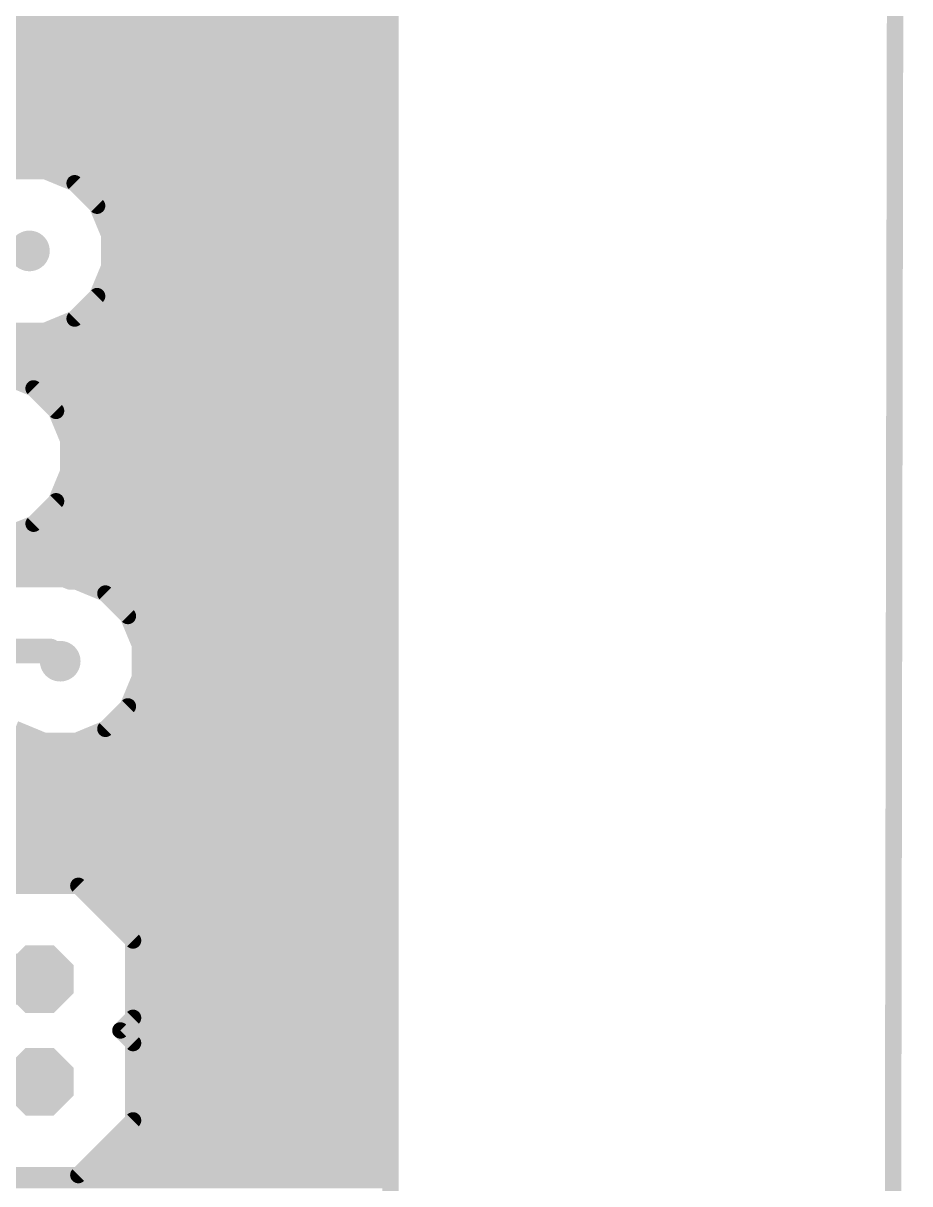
# Model space of a CAD drawing. Extents: x 0 to 141, y 0 to 150.
# Drawn here: x 118.72 to 140.67, y 25.92 to 54.66 of the extents above; entities that cross this region are included whole.
import ezdxf

# ---------------------------------------------------------------- set-up
doc = ezdxf.new("R2010")
doc.units = 0
for name, color, linetype in [('16', 175, 'CONTINUOUS'), ('17', 82, 'CONTINUOUS'), ('18', 82, 'CONTINUOUS'), ('47', 253, 'CONTINUOUS')]:
    doc.layers.add(name, color=color, linetype=linetype)

# ---------------------------------------------------------------- blocks, each defined once
blk = doc.blocks.new('OCTAGONP')
at = {"const_width": 0.5}
blk.add_lwpolyline([(-0.25, -0.1036), (-0.25, 0.1036), (-0.1036, 0.25), (0.1036, 0.25), (0.25, 0.1036), (0.25, -0.1036), (0.1036, -0.25), (-0.1036, -0.25), (-0.25, -0.1036), (-0.25, 0.1036)], dxfattribs=at)
blk = doc.blocks.new('ROUNDV')
at = {"const_width": 0.5}
blk.add_lwpolyline([(0, -0.25, 1), (0, 0.25, 1), (0, -0.25)], format="xyb", dxfattribs=at)

msp = doc.modelspace()

# ---------------------------------------------------------------- linework, layer by layer
at = {"layer": '16'}
for points, const_width in [([(127.8128, 62.1953), (127.8128, 19.2335)], 0.4064), ([(97.0532, 54.864), (127.8128, 54.864)], 0.4064), ([(97.0532, 54.4576), (127.8128, 54.4576)], 0.4064), ([(106.9127, 54.0512), (127.8128, 54.0512)], 0.4064), ([(107.3922, 53.6448), (127.8128, 53.6448)], 0.4064), ([(107.6785, 53.2384), (127.8128, 53.2384)], 0.4064), ([(107.8468, 52.832), (127.8128, 52.832)], 0.4064), ([(107.8944, 52.4256), (127.8128, 52.4256)], 0.4064), ([(107.8944, 52.0192), (127.8128, 52.0192)], 0.4064), ([(107.7626, 51.6128), (127.8128, 51.6128)], 0.4064), ([(107.696, 51.2064), (127.8128, 51.2064)], 0.4064), ([(119.2651, 50.9984), (118.4789, 50.9984)], 0.4064), ([(119.9915, 50.6975), (119.2651, 50.9984)], 0.4064), ([(119.7441, 50.8), (127.8128, 50.8)], 0.4064), ([(120.5475, 50.1415), (119.9915, 50.6975)], 0.4064), ([(120.2954, 50.3936), (127.8128, 50.3936)], 0.4064), ([(120.8484, 49.4151), (120.5475, 50.1415)], 0.4064), ([(120.6114, 49.9872), (127.8128, 49.9872)], 0.4064), ([(120.7798, 49.5808), (127.8128, 49.5808)], 0.4064), ([(120.8484, 48.6289), (120.8484, 49.4151)], 0.4064), ([(114.046, 49.022), (118.872, 49.022)], 0.6096), ([(120.8484, 49.1744), (127.8128, 49.1744)], 0.4064), ([(120.8484, 48.768), (127.8128, 48.768)], 0.4064), ([(120.5475, 47.9025), (120.8484, 48.6289)], 0.4064), ([(120.7377, 48.3616), (127.8128, 48.3616)], 0.4064), ([(119.9915, 47.3465), (120.5475, 47.9025)], 0.4064), ([(120.5694, 47.9552), (127.8128, 47.9552)], 0.4064), ([(120.1939, 47.5488), (127.8128, 47.5488)], 0.4064), ([(119.2651, 47.0456), (119.9915, 47.3465)], 0.4064), ([(118.4789, 47.0456), (119.2651, 47.0456)], 0.4064), ([(119.4988, 47.1424), (127.8128, 47.1424)], 0.4064), ([(114.2745, 46.736), (127.8128, 46.736)], 0.4064), ([(113.8681, 46.3296), (127.8128, 46.3296)], 0.4064), ([(113.4617, 45.9232), (127.8128, 45.9232)], 0.4064), ([(118.9755, 45.6175), (118.2491, 45.9184)], 0.4064), ([(119.5315, 45.0615), (118.9755, 45.6175)], 0.4064), ([(119.0762, 45.5168), (127.8128, 45.5168)], 0.4064), ([(119.4826, 45.1104), (127.8128, 45.1104)], 0.4064), ([(119.8324, 44.3351), (119.5315, 45.0615)], 0.4064), ([(119.6796, 44.704), (127.8128, 44.704)], 0.4064), ([(119.8324, 43.5489), (119.8324, 44.3351)], 0.4064), ([(119.8324, 44.2976), (127.8128, 44.2976)], 0.4064), ([(119.8324, 43.8912), (127.8128, 43.8912)], 0.4064), ([(119.5315, 42.8225), (119.8324, 43.5489)], 0.4064), ([(119.8059, 43.4848), (127.8128, 43.4848)], 0.4064), ([(119.6375, 43.0784), (127.8128, 43.0784)], 0.4064), ([(118.9755, 42.2665), (119.5315, 42.8225)], 0.4064), ([(119.3811, 42.672), (127.8128, 42.672)], 0.4064), ([(118.2491, 41.9656), (118.9755, 42.2665)], 0.4064), ([(118.9734, 42.2656), (127.8128, 42.2656)], 0.4064), ([(103.2443, 41.8592), (127.8128, 41.8592)], 0.4064), ([(103.6507, 41.4528), (127.8128, 41.4528)], 0.4064), ([(104.0571, 41.0464), (127.8128, 41.0464)], 0.4064), ([(119.7337, 40.894), (111.1523, 40.894)], 0.4064), ([(119.8679, 40.8384), (119.7337, 40.894)], 0.4064), ([(120.0271, 40.8384), (119.8679, 40.8384)], 0.4064), ([(120.7535, 40.5375), (120.0271, 40.8384)], 0.4064), ([(120.5061, 40.64), (127.8128, 40.64)], 0.4064), ([(121.3095, 39.9815), (120.7535, 40.5375)], 0.4064), ([(121.0574, 40.2336), (127.8128, 40.2336)], 0.4064), ([(121.6104, 39.2551), (121.3095, 39.9815)], 0.4064), ([(121.3734, 39.8272), (127.8128, 39.8272)], 0.4064), ([(111.506, 39.116), (119.38, 39.116)], 0.6096), ([(119.38, 39.116), (119.634, 38.862)], 0.6096), ([(121.5418, 39.4208), (127.8128, 39.4208)], 0.4064), ([(121.6104, 38.4689), (121.6104, 39.2551)], 0.4064), ([(121.6104, 39.0144), (127.8128, 39.0144)], 0.4064), ([(121.6104, 38.608), (127.8128, 38.608)], 0.4064), ([(121.3095, 37.7425), (121.6104, 38.4689)], 0.4064), ([(121.4997, 38.2016), (127.8128, 38.2016)], 0.4064), ([(120.7535, 37.1865), (121.3095, 37.7425)], 0.4064), ([(121.3314, 37.7952), (127.8128, 37.7952)], 0.4064), ([(118.5145, 37.1865), (119.2409, 36.8856)], 0.4064), ([(120.0271, 36.8856), (120.7535, 37.1865)], 0.4064), ([(120.9559, 37.3888), (127.8128, 37.3888)], 0.4064), ([(116.6772, 36.9824), (119.0072, 36.9824)], 0.4064), ([(119.2409, 36.8856), (120.0271, 36.8856)], 0.4064), ([(120.2608, 36.9824), (127.8128, 36.9824)], 0.4064), ([(116.6417, 36.576), (127.8128, 36.576)], 0.4064), ([(116.4734, 36.1696), (127.8128, 36.1696)], 0.4064), ([(116.2359, 35.7632), (127.8128, 35.7632)], 0.4064), ([(115.8295, 35.3568), (127.8128, 35.3568)], 0.4064), ([(107.6452, 34.9504), (127.8128, 34.9504)], 0.4064), ([(107.6452, 34.544), (127.8128, 34.544)], 0.4064), ([(107.6452, 34.1376), (127.8128, 34.1376)], 0.4064), ([(107.6452, 33.7312), (127.8128, 33.7312)], 0.4064), ([(107.6452, 33.3248), (127.8128, 33.3248)], 0.4064), ([(120.0834, 33.2994), (118.1686, 33.2994)], 0.4064), ([(121.4374, 31.9454), (120.0834, 33.2994)], 0.4064), ([(120.4644, 32.9184), (127.8128, 32.9184)], 0.4064), ([(120.8708, 32.512), (127.8128, 32.512)], 0.4064), ([(121.2772, 32.1056), (127.8128, 32.1056)], 0.4064), ([(121.4374, 30.0306), (121.4374, 31.9454)], 0.4064), ([(121.4374, 31.6992), (127.8128, 31.6992)], 0.4064), ([(110.49, 30.988), (119.126, 30.988)], 1.27), ([(121.4374, 31.2928), (127.8128, 31.2928)], 0.4064), ([(121.4374, 30.8864), (127.8128, 30.8864)], 0.4064), ([(121.4374, 30.48), (127.8128, 30.48)], 0.4064), ([(121.1248, 29.718), (121.4374, 30.0306)], 0.4064), ([(121.4374, 30.0736), (127.8128, 30.0736)], 0.4064), ([(121.4374, 29.4054), (121.1248, 29.718)], 0.4064), ([(121.1756, 29.6672), (127.8128, 29.6672)], 0.4064), ([(121.4374, 27.4906), (121.4374, 29.4054)], 0.4064), ([(121.4374, 29.2608), (127.8128, 29.2608)], 0.4064), ([(121.4374, 28.8544), (127.8128, 28.8544)], 0.4064), ([(121.4374, 28.448), (127.8128, 28.448)], 0.4064), ([(121.4374, 28.0416), (127.8128, 28.0416)], 0.4064), ([(120.0834, 26.1366), (121.4374, 27.4906)], 0.4064), ([(121.4374, 27.6352), (127.8128, 27.6352)], 0.4064), ([(121.1756, 27.2288), (127.8128, 27.2288)], 0.4064), ([(120.7692, 26.8224), (127.8128, 26.8224)], 0.4064), ([(120.3628, 26.416), (127.8128, 26.416)], 0.4064), ([(107.6452, 26.0096), (127.8128, 26.0096)], 0.4064), ([(118.1686, 26.1366), (120.0834, 26.1366)], 0.4064)]:
    msp.add_lwpolyline(points, dxfattribs=dict(at, const_width=const_width))
for points, const_width in [([(127.8128, 54.356, 1), (127.8128, 54.5592)], 0.2032), ([(127.8128, 53.9496, 1), (127.8128, 54.1528)], 0.2032), ([(127.8128, 53.5432, 1), (127.8128, 53.7464)], 0.2032), ([(127.8128, 53.1368, 1), (127.8128, 53.34)], 0.2032), ([(127.8128, 52.7304, 1), (127.8128, 52.9336)], 0.2032), ([(127.8128, 52.324, 1), (127.8128, 52.5272)], 0.2032), ([(127.8128, 51.9176, 1), (127.8128, 52.1208)], 0.2032), ([(127.8128, 51.5112, 1), (127.8128, 51.7144)], 0.2032), ([(119.304, 51.0923, 1), (119.2263, 50.9045)], 0.2032), ([(119.2651, 50.8968, 1), (119.2651, 51.1)], 0.2032), ([(127.8128, 51.1048, 1), (127.8128, 51.308)], 0.2032), ([(119.7441, 50.9016, 1), (119.7441, 50.6984)], 0.2032), ([(120.0634, 50.7694, 1), (119.9197, 50.6257)], 0.2032), ([(119.9527, 50.6036, 1), (120.0304, 50.7914)], 0.2032), ([(127.8128, 50.6984, 1), (127.8128, 50.9016)], 0.2032), ([(120.2954, 50.4952, 1), (120.2954, 50.292)], 0.2032), ([(127.8128, 50.292, 1), (127.8128, 50.4952)], 0.2032), ([(120.6414, 50.1804, 1), (120.4536, 50.1027)], 0.2032), ([(120.4757, 50.0697, 1), (120.6194, 50.2134)], 0.2032), ([(120.6114, 50.0888, 1), (120.6114, 49.8856)], 0.2032), ([(127.8128, 49.8856, 1), (127.8128, 50.0888)], 0.2032), ([(120.7798, 49.6824, 1), (120.7798, 49.4792)], 0.2032), ([(127.8128, 49.4792, 1), (127.8128, 49.6824)], 0.2032), ([(120.95, 49.4151, 1), (120.7468, 49.4151)], 0.2032), ([(120.7545, 49.3763, 1), (120.9423, 49.454)], 0.2032), ([(118.872, 48.8696, 1), (118.872, 49.1744)], 0.3048), ([(120.8484, 49.276, 1), (120.8484, 49.0728)], 0.2032), ([(127.8128, 49.0728, 1), (127.8128, 49.276)], 0.2032), ([(120.8484, 48.8696, 1), (120.8484, 48.6664)], 0.2032), ([(127.8128, 48.6664, 1), (127.8128, 48.8696)], 0.2032), ([(120.7468, 48.6289, 1), (120.95, 48.6289)], 0.2032), ([(120.9423, 48.59, 1), (120.7545, 48.6677)], 0.2032), ([(120.7377, 48.4632, 1), (120.7377, 48.26)], 0.2032), ([(127.8128, 48.26, 1), (127.8128, 48.4632)], 0.2032), ([(120.4536, 47.9413, 1), (120.6414, 47.8636)], 0.2032), ([(120.5694, 48.0568, 1), (120.5694, 47.8536)], 0.2032), ([(120.6194, 47.8306, 1), (120.4757, 47.9743)], 0.2032), ([(127.8128, 47.8536, 1), (127.8128, 48.0568)], 0.2032), ([(120.1939, 47.6504, 1), (120.1939, 47.4472)], 0.2032), ([(127.8128, 47.4472, 1), (127.8128, 47.6504)], 0.2032), ([(119.9197, 47.4183, 1), (120.0634, 47.2746)], 0.2032), ([(120.0304, 47.2526, 1), (119.9527, 47.4404)], 0.2032), ([(119.2263, 47.1395, 1), (119.304, 46.9517)], 0.2032), ([(119.2651, 46.944, 1), (119.2651, 47.1472)], 0.2032), ([(119.4988, 47.244, 1), (119.4988, 47.0408)], 0.2032), ([(127.8128, 47.0408, 1), (127.8128, 47.244)], 0.2032), ([(127.8128, 46.6344, 1), (127.8128, 46.8376)], 0.2032), ([(127.8128, 46.228, 1), (127.8128, 46.4312)], 0.2032), ([(127.8128, 45.8216, 1), (127.8128, 46.0248)], 0.2032), ([(119.0474, 45.6894, 1), (118.9037, 45.5457)], 0.2032), ([(118.9367, 45.5236, 1), (119.0144, 45.7114)], 0.2032), ([(119.0762, 45.6184, 1), (119.0762, 45.4152)], 0.2032), ([(127.8128, 45.4152, 1), (127.8128, 45.6184)], 0.2032), ([(119.4826, 45.212, 1), (119.4826, 45.0088)], 0.2032), ([(119.6254, 45.1004, 1), (119.4376, 45.0227)], 0.2032), ([(119.4597, 44.9897, 1), (119.6034, 45.1334)], 0.2032), ([(127.8128, 45.0088, 1), (127.8128, 45.212)], 0.2032), ([(119.6796, 44.8056, 1), (119.6796, 44.6024)], 0.2032), ([(127.8128, 44.6024, 1), (127.8128, 44.8056)], 0.2032), ([(119.934, 44.3351, 1), (119.7308, 44.3351)], 0.2032), ([(119.8324, 44.3992, 1), (119.8324, 44.196)], 0.2032), ([(119.7385, 44.2963, 1), (119.9263, 44.374)], 0.2032), ([(127.8128, 44.196, 1), (127.8128, 44.3992)], 0.2032), ([(119.8324, 43.9928, 1), (119.8324, 43.7896)], 0.2032), ([(127.8128, 43.7896, 1), (127.8128, 43.9928)], 0.2032), ([(119.8059, 43.5864, 1), (119.8059, 43.3832)], 0.2032), ([(119.9263, 43.51, 1), (119.7385, 43.5877)], 0.2032), ([(127.8128, 43.3832, 1), (127.8128, 43.5864)], 0.2032), ([(119.7308, 43.5489, 1), (119.934, 43.5489)], 0.2032), ([(119.6375, 43.18, 1), (119.6375, 42.9768)], 0.2032), ([(127.8128, 42.9768, 1), (127.8128, 43.18)], 0.2032), ([(119.3811, 42.7736, 1), (119.3811, 42.5704)], 0.2032), ([(119.4376, 42.8613, 1), (119.6254, 42.7836)], 0.2032), ([(119.6034, 42.7506, 1), (119.4597, 42.8943)], 0.2032), ([(127.8128, 42.5704, 1), (127.8128, 42.7736)], 0.2032), ([(118.9734, 42.3672, 1), (118.9734, 42.164)], 0.2032), ([(118.9037, 42.3383, 1), (119.0474, 42.1946)], 0.2032), ([(119.0144, 42.1726, 1), (118.9367, 42.3604)], 0.2032), ([(127.8128, 42.164, 1), (127.8128, 42.3672)], 0.2032), ([(127.8128, 41.7576, 1), (127.8128, 41.9608)], 0.2032), ([(127.8128, 41.3512, 1), (127.8128, 41.5544)], 0.2032), ([(127.8128, 40.9448, 1), (127.8128, 41.148)], 0.2032), ([(119.7725, 40.9879, 1), (119.6948, 40.8001)], 0.2032), ([(119.7337, 40.7924, 1), (119.7337, 40.9956)], 0.2032), ([(119.8679, 40.94, 1), (119.8679, 40.7368)], 0.2032), ([(119.829, 40.7445, 1), (119.9068, 40.9323)], 0.2032), ([(120.066, 40.9323, 1), (119.9883, 40.7445)], 0.2032), ([(120.0271, 40.7368, 1), (120.0271, 40.94)], 0.2032), ([(120.5061, 40.7416, 1), (120.5061, 40.5384)], 0.2032), ([(127.8128, 40.5384, 1), (127.8128, 40.7416)], 0.2032), ([(120.8254, 40.6094, 1), (120.6817, 40.4657)], 0.2032), ([(120.7147, 40.4436, 1), (120.7924, 40.6314)], 0.2032), ([(121.0574, 40.3352, 1), (121.0574, 40.132)], 0.2032), ([(127.8128, 40.132, 1), (127.8128, 40.3352)], 0.2032), ([(121.4034, 40.0204, 1), (121.2156, 39.9427)], 0.2032), ([(121.2377, 39.9097, 1), (121.3814, 40.0534)], 0.2032), ([(121.3734, 39.9288, 1), (121.3734, 39.7256)], 0.2032), ([(127.8128, 39.7256, 1), (127.8128, 39.9288)], 0.2032), ([(119.4878, 39.2238, 1), (119.2722, 39.0082)], 0.3048), ([(119.38, 38.9636, 1), (119.38, 39.2684)], 0.3048), ([(121.5418, 39.5224, 1), (121.5418, 39.3192)], 0.2032), ([(121.712, 39.2551, 1), (121.5088, 39.2551)], 0.2032), ([(121.5165, 39.2163, 1), (121.7043, 39.294)], 0.2032), ([(127.8128, 39.3192, 1), (127.8128, 39.5224)], 0.2032), ([(119.5262, 38.7542, 1), (119.7418, 38.9698)], 0.3048), ([(121.6104, 39.116, 1), (121.6104, 38.9128)], 0.2032), ([(127.8128, 38.9128, 1), (127.8128, 39.116)], 0.2032), ([(121.6104, 38.7096, 1), (121.6104, 38.5064)], 0.2032), ([(127.8128, 38.5064, 1), (127.8128, 38.7096)], 0.2032), ([(121.5088, 38.4689, 1), (121.712, 38.4689)], 0.2032), ([(121.7043, 38.43, 1), (121.5165, 38.5077)], 0.2032), ([(121.4997, 38.3032, 1), (121.4997, 38.1)], 0.2032), ([(127.8128, 38.1, 1), (127.8128, 38.3032)], 0.2032), ([(121.3314, 37.8968, 1), (121.3314, 37.6936)], 0.2032), ([(121.3814, 37.6706, 1), (121.2377, 37.8143)], 0.2032), ([(127.8128, 37.6936, 1), (127.8128, 37.8968)], 0.2032), ([(121.2156, 37.7813, 1), (121.4034, 37.7036)], 0.2032), ([(120.7924, 37.0926, 1), (120.7147, 37.2804)], 0.2032), ([(120.9559, 37.4904, 1), (120.9559, 37.2872)], 0.2032), ([(127.8128, 37.2872, 1), (127.8128, 37.4904)], 0.2032), ([(119.0072, 36.8808, 1), (119.0072, 37.084)], 0.2032), ([(119.2409, 36.9872, 1), (119.2409, 36.784)], 0.2032), ([(119.202, 36.7917, 1), (119.2797, 36.9795)], 0.2032), ([(119.9883, 36.9795, 1), (120.066, 36.7917)], 0.2032), ([(120.0271, 36.784, 1), (120.0271, 36.9872)], 0.2032), ([(120.2608, 37.084, 1), (120.2608, 36.8808)], 0.2032), ([(120.6817, 37.2583, 1), (120.8254, 37.1146)], 0.2032), ([(127.8128, 36.8808, 1), (127.8128, 37.084)], 0.2032), ([(127.8128, 36.4744, 1), (127.8128, 36.6776)], 0.2032), ([(127.8128, 36.068, 1), (127.8128, 36.2712)], 0.2032), ([(127.8128, 35.6616, 1), (127.8128, 35.8648)], 0.2032), ([(127.8128, 35.2552, 1), (127.8128, 35.4584)], 0.2032), ([(127.8128, 34.8488, 1), (127.8128, 35.052)], 0.2032), ([(127.8128, 34.4424, 1), (127.8128, 34.6456)], 0.2032), ([(127.8128, 34.036, 1), (127.8128, 34.2392)], 0.2032), ([(127.8128, 33.6296, 1), (127.8128, 33.8328)], 0.2032), ([(120.1553, 33.3712, 1), (120.0116, 33.2276)], 0.2032), ([(120.0834, 33.1978, 1), (120.0834, 33.401)], 0.2032), ([(127.8128, 33.2232, 1), (127.8128, 33.4264)], 0.2032), ([(120.4644, 33.02, 1), (120.4644, 32.8168)], 0.2032), ([(127.8128, 32.8168, 1), (127.8128, 33.02)], 0.2032), ([(120.8708, 32.6136, 1), (120.8708, 32.4104)], 0.2032), ([(127.8128, 32.4104, 1), (127.8128, 32.6136)], 0.2032), ([(121.2772, 32.2072, 1), (121.2772, 32.004)], 0.2032), ([(127.8128, 32.004, 1), (127.8128, 32.2072)], 0.2032), ([(121.539, 31.9454, 1), (121.3358, 31.9454)], 0.2032), ([(121.4374, 31.8008, 1), (121.4374, 31.5976)], 0.2032), ([(121.3656, 31.8736, 1), (121.5092, 32.0173)], 0.2032), ([(127.8128, 31.5976, 1), (127.8128, 31.8008)], 0.2032), ([(119.126, 30.6705, 1), (119.126, 31.3055)], 0.635), ([(121.4374, 31.3944, 1), (121.4374, 31.1912)], 0.2032), ([(127.8128, 31.1912, 1), (127.8128, 31.3944)], 0.2032), ([(121.4374, 30.988, 1), (121.4374, 30.7848)], 0.2032), ([(127.8128, 30.7848, 1), (127.8128, 30.988)], 0.2032), ([(121.4374, 30.5816, 1), (121.4374, 30.3784)], 0.2032), ([(127.8128, 30.3784, 1), (127.8128, 30.5816)], 0.2032), ([(121.4374, 30.1752, 1), (121.4374, 29.972)], 0.2032), ([(121.5092, 29.9587, 1), (121.3656, 30.1024)], 0.2032), ([(127.8128, 29.972, 1), (127.8128, 30.1752)], 0.2032), ([(121.1966, 29.7898, 1), (121.053, 29.6462)], 0.2032), ([(121.053, 29.7898, 1), (121.1966, 29.6462)], 0.2032), ([(121.3358, 30.0306, 1), (121.539, 30.0306)], 0.2032), ([(121.1756, 29.7688, 1), (121.1756, 29.5656)], 0.2032), ([(121.539, 29.4054, 1), (121.3358, 29.4054)], 0.2032), ([(127.8128, 29.5656, 1), (127.8128, 29.7688)], 0.2032), ([(121.4374, 29.3624, 1), (121.4374, 29.1592)], 0.2032), ([(121.3656, 29.3336, 1), (121.5092, 29.4773)], 0.2032), ([(127.8128, 29.1592, 1), (127.8128, 29.3624)], 0.2032), ([(121.4374, 28.956, 1), (121.4374, 28.7528)], 0.2032), ([(127.8128, 28.7528, 1), (127.8128, 28.956)], 0.2032), ([(121.4374, 28.5496, 1), (121.4374, 28.3464)], 0.2032), ([(127.8128, 28.3464, 1), (127.8128, 28.5496)], 0.2032), ([(121.4374, 28.1432, 1), (121.4374, 27.94)], 0.2032), ([(127.8128, 27.94, 1), (127.8128, 28.1432)], 0.2032), ([(121.4374, 27.7368, 1), (121.4374, 27.5336)], 0.2032), ([(121.3358, 27.4906, 1), (121.539, 27.4906)], 0.2032), ([(121.5092, 27.4187, 1), (121.3656, 27.5624)], 0.2032), ([(127.8128, 27.5336, 1), (127.8128, 27.7368)], 0.2032), ([(121.1756, 27.3304, 1), (121.1756, 27.1272)], 0.2032), ([(127.8128, 27.1272, 1), (127.8128, 27.3304)], 0.2032), ([(120.7692, 26.924, 1), (120.7692, 26.7208)], 0.2032), ([(127.8128, 26.7208, 1), (127.8128, 26.924)], 0.2032), ([(120.3628, 26.5176, 1), (120.3628, 26.3144)], 0.2032), ([(127.8128, 26.3144, 1), (127.8128, 26.5176)], 0.2032), ([(120.0116, 26.2084, 1), (120.1553, 26.0648)], 0.2032), ([(120.0834, 26.035, 1), (120.0834, 26.2382)], 0.2032), ([(127.8128, 25.908, 1), (127.8128, 26.1112)], 0.2032)]:
    msp.add_lwpolyline(points, format="xyb", dxfattribs=dict(at, const_width=const_width))
at = {"layer": '47', "const_width": 0.4064}
msp.add_lwpolyline([(140.462, 149.86), (140.208, 0.254)], dxfattribs=at)

# ---------------------------------------------------------------- block references
at = {"layer": '17', "xscale": 1.6764, "yscale": 1.6764, "rotation": 270}
for p in [(119.126, 30.988), (119.126, 28.448)]:
    msp.add_blockref('OCTAGONP', p, dxfattribs=at)
at = {"layer": '18', "xscale": 1.0064, "yscale": 1.0064}
for p in [(118.872, 49.022), (119.634, 38.862)]:
    msp.add_blockref('ROUNDV', p, dxfattribs=at)

doc.saveas('drawing.dxf')
